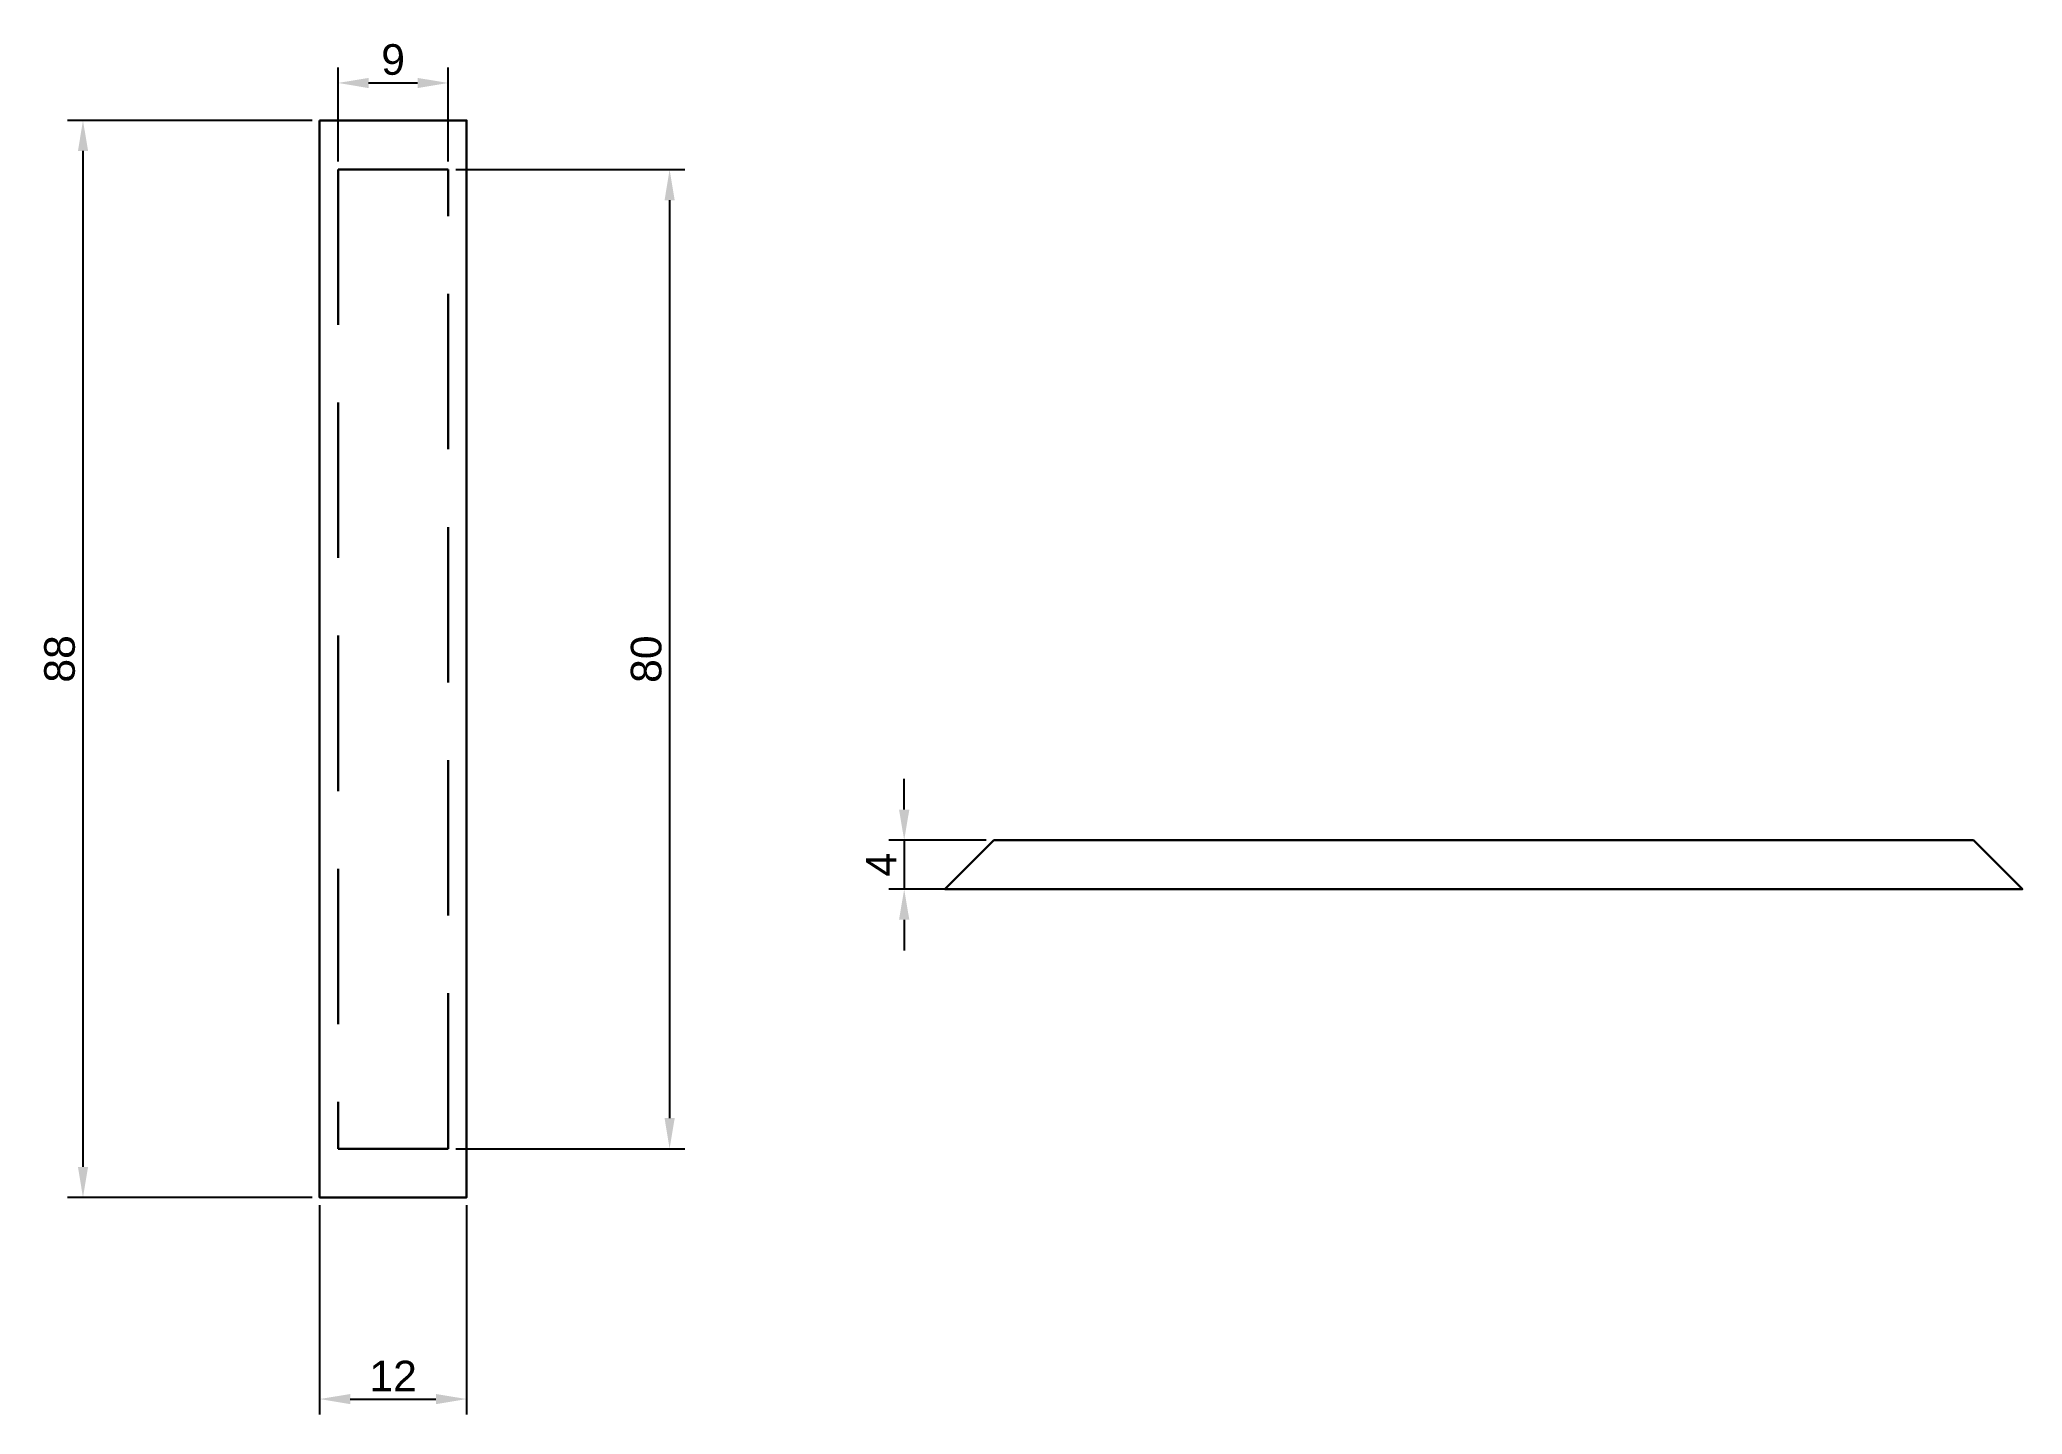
# Model space of a CAD drawing. Header units: millimetres. Extents: x 86 to 248, y 80 to 193.
import ezdxf

# ---------------------------------------------------------------- set-up
doc = ezdxf.new("R2010")
doc.units = ezdxf.units.MM
doc.linetypes.add('DASHED', pattern=[19.05, 12.7, -6.35])
doc.layers.add('Clapa neagra', color=140, linetype='Continuous', lineweight=30)
doc.layers.add('Dimensiuni', color=100, linetype='Continuous')
doc.styles.get("Standard").update_dxf_attribs({"font": 'arial.ttf'})
doc.dimstyles.new('ISO-25', dxfattribs={"dimtxt": 2.5, "dimasz": 2.5, "dimexe": 1.25, "dimexo": 0.625, "dimtad": 1, "dimtxsty": 'Standard', "dimcen": 2.5, "dimadec": 0, "dimazin": 0, "dimtfac": 1, "dimtmove": 0, "dimatfit": 3, "dimfxl": 1, "dimarcsym": 0})

# ---------------------------------------------------------------- blocks, each defined once
blk = doc.blocks.new('*D1')
at = {"layer": 'Defpoints', "color": 0, "transparency": 16777216}
for p in [(108.78, 186.06), (89.45, 98.06), (108.78, 98.06)]:
    blk.add_point(p, dxfattribs=at)
at = {"layer": 'Dimensiuni', "color": 0, "lineweight": -2, "transparency": 16777216}
for p, q in [((108.16, 186.06), (88.2, 186.06)), ((89.45, 183.56), (89.45, 100.56)), ((108.16, 98.06), (88.2, 98.06))]:
    blk.add_line(p, q, dxfattribs=at)
at = {"layer": 'Dimensiuni', "color": 0, "transparency": 16777216}
for points in [[(89.04, 183.56), (89.87, 183.56), (89.45, 186.06)], [(89.04, 100.56), (89.87, 100.56), (89.45, 98.06)]]:
    blk.add_solid(points, dxfattribs=at)
at = {"layer": 'Dimensiuni', "color": 0, "transparency": 16777216, "insert": (87.55, 142.06), "char_height": 2.5, "attachment_point": 5, "rotation": 90}
blk.add_mtext('88', dxfattribs=at)
blk = doc.blocks.new('*D2')
at = {"layer": 'Defpoints', "color": 0, "transparency": 16777216}
for p in [(108.78, 98.06), (120.78, 98.06), (120.78, 81.59)]:
    blk.add_point(p, dxfattribs=at)
at = {"layer": 'Dimensiuni', "color": 0, "lineweight": -2, "transparency": 16777216}
for p, q in [((108.78, 97.44), (108.78, 80.34)), ((120.78, 97.44), (120.78, 80.34)), ((111.28, 81.59), (118.28, 81.59))]:
    blk.add_line(p, q, dxfattribs=at)
at = {"layer": 'Dimensiuni', "color": 0, "transparency": 16777216}
for points in [[(111.28, 82), (111.28, 81.17), (108.78, 81.59)], [(118.28, 82), (118.28, 81.17), (120.78, 81.59)]]:
    blk.add_solid(points, dxfattribs=at)
at = {"layer": 'Dimensiuni', "color": 0, "transparency": 16777216, "insert": (114.78, 83.47), "char_height": 2.5, "attachment_point": 5}
blk.add_mtext('12', dxfattribs=at)
blk = doc.blocks.new('*D3')
at = {"layer": 'Defpoints', "color": 0, "transparency": 16777216}
for p in [(119.28, 189.12), (110.28, 182.06), (119.28, 182.06)]:
    blk.add_point(p, dxfattribs=at)
at = {"layer": 'Dimensiuni', "color": 0, "lineweight": -2, "transparency": 16777216}
for p, q in [((110.28, 182.69), (110.28, 190.37)), ((119.28, 182.69), (119.28, 190.37)), ((112.78, 189.12), (116.78, 189.12))]:
    blk.add_line(p, q, dxfattribs=at)
at = {"layer": 'Dimensiuni', "color": 0, "transparency": 16777216}
for points in [[(112.78, 189.53), (112.78, 188.7), (110.28, 189.12)], [(116.78, 189.53), (116.78, 188.7), (119.28, 189.12)]]:
    blk.add_solid(points, dxfattribs=at)
at = {"layer": 'Dimensiuni', "color": 0, "transparency": 16777216, "insert": (114.78, 191.02), "char_height": 2.5, "attachment_point": 5}
blk.add_mtext('9', dxfattribs=at)
blk = doc.blocks.new('*D4')
at = {"layer": 'Defpoints', "color": 0, "transparency": 16777216}
for p in [(119.28, 182.04), (119.28, 102.04), (137.36, 102.04)]:
    blk.add_point(p, dxfattribs=at)
at = {"layer": 'Dimensiuni', "color": 0, "lineweight": -2, "transparency": 16777216}
for p, q in [((119.91, 182.04), (138.61, 182.04)), ((137.36, 179.54), (137.36, 104.54)), ((119.91, 102.04), (138.61, 102.04))]:
    blk.add_line(p, q, dxfattribs=at)
at = {"layer": 'Dimensiuni', "color": 0, "transparency": 16777216}
for points in [[(136.95, 179.54), (137.78, 179.54), (137.36, 182.04)], [(136.95, 104.54), (137.78, 104.54), (137.36, 102.04)]]:
    blk.add_solid(points, dxfattribs=at)
at = {"layer": 'Dimensiuni', "color": 0, "transparency": 16777216, "insert": (135.46, 142.04), "char_height": 2.5, "attachment_point": 5, "rotation": 90}
blk.add_mtext('80', dxfattribs=at)
blk = doc.blocks.new('*D13')
at = {"layer": 'Defpoints', "color": 0, "transparency": 16777216}
for p in [(163.84, 127.25), (156.52, 123.25), (163.84, 123.25)]:
    blk.add_point(p, dxfattribs=at)
at = {"layer": 'Dimensiuni', "color": 0, "lineweight": -2, "transparency": 16777216}
for p, q in [((156.52, 129.75), (156.52, 132.25)), ((163.22, 127.25), (155.27, 127.25)), ((156.52, 127.25), (156.52, 123.25)), ((163.22, 123.25), (155.27, 123.25)), ((156.52, 120.75), (156.52, 118.25))]:
    blk.add_line(p, q, dxfattribs=at)
at = {"layer": 'Dimensiuni', "color": 0, "transparency": 16777216}
for points in [[(156.1, 129.75), (156.94, 129.75), (156.52, 127.25)], [(156.1, 120.75), (156.94, 120.75), (156.52, 123.25)]]:
    blk.add_solid(points, dxfattribs=at)
at = {"layer": 'Dimensiuni', "color": 0, "transparency": 16777216, "insert": (154.64, 125.25), "char_height": 2.5, "attachment_point": 5, "rotation": 90}
blk.add_mtext('4', dxfattribs=at)

msp = doc.modelspace()

# ---------------------------------------------------------------- linework, layer by layer
at = {"layer": 'Clapa neagra'}
msp.add_lwpolyline([(108.781, 186.061), (120.781, 186.061), (120.781, 98.061), (108.781, 98.061)], close=True, dxfattribs=at)
at = {"layer": 'Clapa neagra', "linetype": 'DASHED'}
msp.add_lwpolyline([(110.281, 102.038), (119.281, 102.038), (119.281, 182.038), (110.281, 182.061)], close=True, dxfattribs=at)
at = {"layer": 'Clapa neagra'}
msp.add_lwpolyline([(159.842, 123.245), (247.842, 123.245), (243.842, 127.245), (163.842, 127.245), (159.842, 123.245)], dxfattribs=at)

# ---------------------------------------------------------------- dimensions: what is measured, and where the dimension line sits
at = {"layer": 'Dimensiuni'}
for base, p1, p2, picture, middle in [((119.281, 189.117), (110.281, 182.061), (119.281, 182.061), '*D3', (114.781, 191.018)), ((120.781, 81.588), (108.781, 98.061), (120.781, 98.061), '*D2', (114.781, 83.468))]:
    dim = msp.add_linear_dim(base=base, p1=p1, p2=p2, dimstyle='ISO-25', dxfattribs=at)
    dim.commit()
    dim.dimension.update_dxf_attribs({"geometry": picture, "text_midpoint": middle})
for base, p1, p2, picture, middle in [((89.454, 98.061), (108.781, 186.061), (108.781, 98.061), '*D1', (87.553, 142.061)), ((137.363, 102.038), (119.281, 182.038), (119.281, 102.038), '*D4', (135.461, 142.038)), ((156.519, 123.245), (163.842, 127.245), (163.842, 123.245), '*D13', (154.644, 125.245))]:
    dim = msp.add_linear_dim(base=base, p1=p1, p2=p2, angle=90, dimstyle='ISO-25', dxfattribs=at)
    dim.commit()
    dim.dimension.update_dxf_attribs({"geometry": picture, "text_midpoint": middle})

doc.saveas('drawing.dxf')
